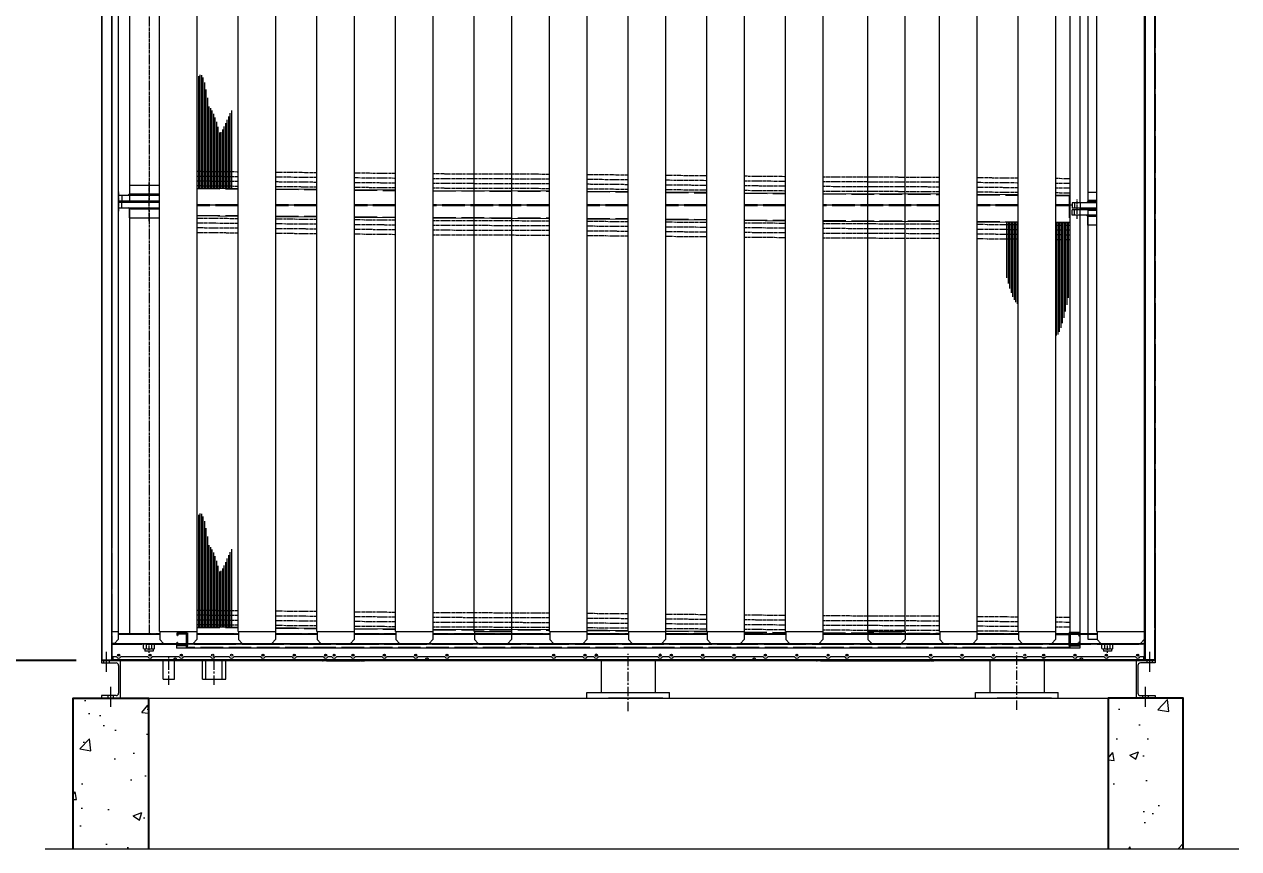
# Model space of a CAD drawing. Header units: millimetres. Extents: x -17070 to 52290, y -291348 to 40308.
# Drawn here: x 24284 to 29124, y 25245 to 28529 of the extents above; entities that cross this region are included whole.
import ezdxf

# ---------------------------------------------------------------- set-up
doc = ezdxf.new("R2010")
doc.units = ezdxf.units.MM
for name, pattern in [('CENTER', [2, 1.25, -0.25, 0.25, -0.25]), ('CENTERX2', [4, 2.5, -0.5, 0.5, -0.5]), ('DASHED', [15, 12, -3]), ('HIDDEN', [0.375, 0.25, -0.125]), ('HIDDENX2', [0.75, 0.5, -0.25])]:
    doc.linetypes.add(name, pattern=pattern)
for name, color, linetype in [('center', 1, 'CENTER'), ('HIDD', 2, 'HIDDENX2'), ('냉각탑_기초', 23, 'Continuous')]:
    doc.layers.add(name, color=color, linetype=linetype)
doc.styles.get("Standard").update_dxf_attribs({"font": 'arial.ttf'})
doc.dimstyles.new('1.40', dxfattribs={"dimscale": 20, "dimtxt": 1.5, "dimasz": 1, "dimexe": 0.5, "dimexo": 0.5, "dimgap": 0.5, "dimtad": 1, "dimdec": 0, "dimzin": 0, "dimdsep": 46, "dimtxsty": 'Standard', "dimcen": 0, "dimclrd": 2, "dimclre": 2, "dimclrt": 3, "dimadec": 0, "dimazin": 0, "dimtfac": 1, "dimtdec": 0, "dimtmove": 0, "dimatfit": 0, "dimfxl": 1, "dimtolj": 1, "dimtzin": 0, "dimlwd": -1, "dimlwe": -1, "dimarcsym": 0})

# ---------------------------------------------------------------- blocks, each defined once
blk = doc.blocks.new('*D590')
at = {"color": 2, "transparency": 16777216}
for p, q in [((24491, 29594.6), (23792.5, 29594.6)), ((23802.5, 29474.6), (23802.5, 26114.6)), ((24491, 25994.6), (23792.5, 25994.6))]:
    blk.add_line(p, q, dxfattribs=at)
for points in [[(23782.5, 29474.6), (23822.5, 29474.6), (23802.5, 29594.6)], [(23782.5, 26114.6), (23822.5, 26114.6), (23802.5, 25994.6)]]:
    blk.add_solid(points, dxfattribs=at)
at = {"layer": 'Defpoints', "color": 0, "transparency": 16777216}
for p in [(24591, 29594.6), (23802.5, 25994.6), (24591, 25994.6)]:
    blk.add_point(p, dxfattribs=at)
at = {"color": 3, "lineweight": 20, "transparency": 16777216, "insert": (23671, 27794.6), "char_height": 140, "attachment_point": 5, "rotation": 90}
blk.add_mtext('\\A1;3600', dxfattribs=at)
blk = doc.blocks.new('435')
for p, q in [((-131382, 21088.8), (-131342, 21088.8)), ((-131382, 21088.8), (-131382, 21078.8)), ((-131380, 21078.8), (-131382, 21078.8)), ((-131380, 21086.8), (-131344, 21086.8)), ((-131380, 21086.8), (-131380, 21078.8)), ((-131344, 21086.8), (-131344, 21040.8)), ((-131342, 21088.8), (-131342, 21038.8)), ((-131342, 21088.8), (-131342, 21038.8)), ((-131382, 21038.8), (-131382, 21050.8)), ((-131382, 21050.8), (-131380, 21050.8)), ((-131342, 21038.8), (-131382, 21038.8)), ((-131380, 21040.8), (-131380, 21050.8)), ((-131344, 21040.8), (-131380, 21040.8))]:
    blk.add_line(p, q)
blk = doc.blocks.new('3')
at = {"lineweight": 20}
for p, q in [((24659.2, 26110.6), (24659.2, 29551.6)), ((24822.7, 26110.6), (24822.7, 29551.6)), ((24972.7, 26110.6), (24972.7, 29551.6)), ((25136.4, 26110.6), (25136.4, 29551.6)), ((25286.4, 26110.6), (25286.4, 29551.6)), ((25450, 26110.6), (25450, 29551.6)), ((25600, 26110.6), (25600, 29551.6)), ((25763.7, 26110.6), (25763.7, 29551.6)), ((25913.7, 26110.6), (25913.7, 29551.6)), ((26077.3, 26110.6), (26077.3, 29551.6)), ((26227.3, 26110.6), (26227.3, 29551.6)), ((26377.3, 26110.6), (26377.3, 29551.6)), ((26527.3, 26110.6), (26527.3, 29551.6)), ((26691, 26110.6), (26691, 29551.6)), ((26841, 26110.6), (26841, 29551.6)), ((27004.6, 26110.6), (27004.6, 29551.6)), ((27154.6, 26110.6), (27154.6, 29551.6)), ((27318.3, 26110.6), (27318.3, 29551.6)), ((27468.3, 26110.6), (27468.3, 29551.6)), ((27645.6, 26110.6), (27645.6, 29551.6)), ((27795.6, 26110.6), (27795.6, 29551.6)), ((27931.9, 26110.6), (27931.9, 29551.6)), ((28081.9, 26110.6), (28081.9, 29551.6)), ((28245.6, 26110.6), (28245.6, 29551.6)), ((28395.6, 26110.6), (28395.6, 29551.6)), ((28559.2, 26110.6), (28559.2, 29551.6)), ((28749, 26110.6), (28749, 29551.6)), ((24633, 25994.6), (24633, 28554.6)), ((24633, 26110.6), (24659.2, 26110.6)), ((24658.2, 26110.6), (24658.2, 26077.6)), ((24822.7, 26110.6), (24972.7, 26110.6)), ((24823.7, 26110.6), (24823.7, 26077.6)), ((24971.7, 26110.6), (24971.7, 26077.6)), ((25136.4, 26110.6), (25286.4, 26110.6)), ((25137.4, 26110.6), (25137.4, 26077.6)), ((25285.4, 26110.6), (25285.4, 26077.6)), ((25450, 26110.6), (25600, 26110.6)), ((25451, 26110.6), (25451, 26077.6)), ((25599, 26110.6), (25599, 26077.6)), ((25763.7, 26110.6), (25913.7, 26110.6)), ((25764.7, 26110.6), (25764.7, 26077.6)), ((25912.7, 26110.6), (25912.7, 26077.6)), ((26077.3, 26110.6), (26227.3, 26110.6)), ((26078.3, 26110.6), (26078.3, 26077.6)), ((26226.3, 26110.6), (26226.3, 26077.6)), ((26377.3, 26110.6), (26527.3, 26110.6)), ((26378.3, 26110.6), (26378.3, 26077.6)), ((26526.3, 26110.6), (26526.3, 26077.6)), ((26691, 26110.6), (26841, 26110.6)), ((26692, 26110.6), (26692, 26077.6)), ((26840, 26110.6), (26840, 26077.6)), ((27004.6, 26110.6), (27154.6, 26110.6)), ((27005.6, 26110.6), (27005.6, 26077.6)), ((27153.6, 26110.6), (27153.6, 26077.6)), ((27318.3, 26110.6), (27468.3, 26110.6)), ((27319.3, 26110.6), (27319.3, 26077.6)), ((27467.3, 26110.6), (27467.3, 26077.6)), ((27645.6, 26110.6), (27795.6, 26110.6)), ((27646.6, 26110.6), (27646.6, 26077.6)), ((27794.6, 26110.6), (27794.6, 26077.6)), ((27931.9, 26110.6), (28081.9, 26110.6)), ((27932.9, 26110.6), (27932.9, 26077.6)), ((28080.9, 26110.6), (28080.9, 26077.6)), ((28245.6, 26110.6), (28395.6, 26110.6)), ((28246.6, 26110.6), (28246.6, 26077.6)), ((28394.6, 26110.6), (28394.6, 26077.6)), ((28559.2, 26110.6), (28749, 26110.6)), ((28560.2, 26110.6), (28560.2, 26077.6)), ((28748, 26110.6), (28748, 26077.6)), ((24643.2, 26062.6), (24633, 26062.6)), ((24658.2, 26077.6), (24643.2, 26062.6)), ((24823.7, 26077.6), (24838.7, 26062.6)), ((24838.7, 26062.6), (24956.7, 26062.6)), ((24971.7, 26077.6), (24956.7, 26062.6)), ((25137.4, 26077.6), (25152.4, 26062.6)), ((25152.4, 26062.6), (25270.4, 26062.6)), ((25285.4, 26077.6), (25270.4, 26062.6)), ((25451, 26077.6), (25466, 26062.6)), ((25466, 26062.6), (25584, 26062.6)), ((25599, 26077.6), (25584, 26062.6)), ((25764.7, 26077.6), (25779.7, 26062.6)), ((25779.7, 26062.6), (25897.7, 26062.6)), ((25912.7, 26077.6), (25897.7, 26062.6)), ((26078.3, 26077.6), (26093.3, 26062.6)), ((26093.3, 26062.6), (26211.3, 26062.6)), ((26226.3, 26077.6), (26211.3, 26062.6)), ((26378.3, 26077.6), (26393.3, 26062.6)), ((26393.3, 26062.6), (26511.3, 26062.6)), ((26526.3, 26077.6), (26511.3, 26062.6)), ((26692, 26077.6), (26707, 26062.6)), ((26707, 26062.6), (26825, 26062.6)), ((26840, 26077.6), (26825, 26062.6)), ((27005.6, 26077.6), (27020.6, 26062.6)), ((27020.6, 26062.6), (27138.6, 26062.6)), ((27153.6, 26077.6), (27138.6, 26062.6)), ((27319.3, 26077.6), (27334.3, 26062.6)), ((27334.3, 26062.6), (27452.3, 26062.6)), ((27467.3, 26077.6), (27452.3, 26062.6)), ((27646.6, 26077.6), (27661.6, 26062.6)), ((27661.6, 26062.6), (27779.6, 26062.6)), ((27794.6, 26077.6), (27779.6, 26062.6)), ((27932.9, 26077.6), (27947.9, 26062.6)), ((27947.9, 26062.6), (28065.9, 26062.6)), ((28080.9, 26077.6), (28065.9, 26062.6)), ((28246.6, 26077.6), (28261.6, 26062.6)), ((28261.6, 26062.6), (28379.6, 26062.6)), ((28394.6, 26077.6), (28379.6, 26062.6)), ((28560.2, 26077.6), (28575.2, 26062.6)), ((28575.2, 26062.6), (28733, 26062.6)), ((28748, 26077.6), (28733, 26062.6)), ((24664, 25994.6), (24591, 25994.6)), ((24601, 25984.6), (24601, 25994.6)), ((24623, 25984.6), (24623, 25994.6)), ((24838, 25919.6), (24838, 25994.6)), ((24883, 25919.6), (24883, 25994.6)), ((24994.5, 25919.6), (24994.5, 25994.6)), ((25008, 25919.6), (25008, 25994.6)), ((25073, 25919.6), (25073, 25994.6)), ((25086.5, 25919.6), (25086.5, 25994.6)), ((28759, 25984.6), (28759, 25994.6)), ((28781, 25984.6), (28781, 25994.6)), ((24617.5, 25844.6), (24617.5, 25854.6)), ((24639.5, 25844.6), (24639.5, 25854.6)), ((28742.5, 25844.6), (28742.5, 25854.6)), ((28764.5, 25844.6), (28764.5, 25854.6)), ((24666, 25844.6), (28716, 25844.6))]:
    blk.add_line(p, q, dxfattribs=at)
at = {"lineweight": 20, "ltscale": 7.5}
for p, q in [((24703.2, 29536.6), (24703.2, 27828.3)), ((28451, 29556.6), (28451, 26046)), ((28491, 29556.6), (28491, 27818.3)), ((28523.2, 29536.6), (28523.2, 27828.3)), ((24972.7, 27876.7), (25136.4, 27875.1)), ((25286.4, 27873.6), (25450, 27872)), ((25600, 27870.5), (25763.7, 27868.9)), ((25913.7, 27867.4), (26377.3, 27865.8)), ((26527.3, 27864.3), (26691, 27862.7)), ((26841, 27861.3), (27004.6, 27859.6)), ((27154.6, 27858.2), (27318.3, 27856.5)), ((27468.3, 27855.1), (27931.9, 27853.4)), ((28081.9, 27852), (28245.6, 27850.4)), ((28395.6, 27848.9), (28451, 27848.3)), ((24703.2, 27788.3), (24703.2, 26101.6)), ((25136.4, 27808.3), (24972.7, 27808.3)), ((25450, 27808.3), (25286.4, 27808.3)), ((25450, 27808.3), (25286.4, 27808.3)), ((25763.7, 27808.3), (25600, 27808.3)), ((26377.3, 27808.3), (25913.7, 27808.3)), ((26691, 27808.3), (26527.3, 27808.3)), ((27004.6, 27808.3), (26841, 27808.3)), ((27318.3, 27808.3), (27154.6, 27808.3)), ((27318.3, 27808.3), (27154.6, 27808.3)), ((27931.9, 27808.3), (27468.3, 27808.3)), ((28245.6, 27808.3), (28081.9, 27808.3)), ((28245.6, 27808.3), (28081.9, 27808.3)), ((28461, 27808.3), (28395.6, 27808.3)), ((28461, 27808.3), (28395.6, 27808.3)), ((28491, 27796.3), (28491, 27790.3)), ((28523.2, 27828.3), (28559.2, 27828.3)), ((28523.2, 27788.3), (28523.2, 26080)), ((28523.2, 27788.3), (28559.2, 27788.3)), ((24972.7, 27766.7), (25136.4, 27765.1)), ((25286.4, 27763.6), (25450, 27762)), ((25600, 27760.5), (25763.7, 27758.9)), ((25913.7, 27757.4), (26377.3, 27755.8)), ((26527.3, 27754.3), (26691, 27752.7)), ((26841, 27751.3), (27004.6, 27749.6)), ((27154.6, 27748.2), (27318.3, 27746.5)), ((27468.3, 27745.1), (27931.9, 27743.4)), ((28081.9, 27742), (28245.6, 27740.4)), ((28395.6, 27738.9), (28451, 27738.3)), ((28491, 27768.3), (28491, 26044)), ((24972.7, 26128.4), (25136.4, 26126.8)), ((25286.4, 26125.3), (25450, 26123.7)), ((25600, 26122.2), (25763.7, 26120.6)), ((25913.7, 26119.1), (26377.3, 26117.5)), ((26527.3, 26116), (26691, 26114.4)), ((26841, 26113), (27004.6, 26111.3)), ((24759.4, 26041.6), (24759.4, 26059.6)), ((24770.3, 26041.6), (24770.3, 26059.6)), ((24791.8, 26041.6), (24791.8, 26059.6)), ((24802.6, 26041.6), (24802.6, 26059.6)), ((24891, 26062.6), (24891, 26044)), ((28491, 26044), (24891, 26044)), ((24931, 26062.6), (24931, 26046)), ((28523.2, 26080), (28560.2, 26080)), ((28579.4, 26041.6), (28579.4, 26059.6)), ((28590.3, 26041.6), (28590.3, 26059.6)), ((28611.8, 26041.6), (28611.8, 26059.6)), ((28622.6, 26041.6), (28622.6, 26059.6)), ((24764.9, 26040.6), (24764.9, 26031.1)), ((24797.2, 26031.1), (24764.9, 26031.1)), ((24797.2, 26040.6), (24797.2, 26031.1)), ((28584.9, 26040.6), (28584.9, 26031.1)), ((28617.2, 26031.1), (28584.9, 26031.1)), ((28617.2, 26040.6), (28617.2, 26031.1))]:
    blk.add_line(p, q, dxfattribs=at)
at = {"color": 1, "linetype": 'CENTER', "lineweight": 20, "ltscale": 7.5}
for p, q in [((24781, 29549.2), (24781, 27828.3)), ((24972.7, 27943.4), (25136.4, 27941.8)), ((25286.4, 27940.3), (25450, 27938.7)), ((25600, 27937.2), (25763.7, 27935.6)), ((25913.7, 27934.1), (26377.3, 27932.5)), ((26527.3, 27931), (26691, 27929.4)), ((24972.7, 27924.4), (25136.4, 27922.7)), ((24972.7, 27905.3), (25136.4, 27903.7)), ((24972.7, 27886.3), (25136.4, 27884.6)), ((25286.4, 27921.3), (25450, 27919.6)), ((25286.4, 27902.2), (25450, 27900.6)), ((25286.4, 27883.2), (25450, 27881.5)), ((25600, 27918.2), (25763.7, 27916.6)), ((25600, 27899.1), (25763.7, 27897.5)), ((25913.7, 27915.1), (26377.3, 27913.5)), ((25913.7, 27896), (26377.3, 27894.4)), ((26527.3, 27912), (26691, 27910.4)), ((26527.3, 27892.9), (26691, 27891.3)), ((26841, 27927.9), (27004.6, 27926.3)), ((26841, 27908.9), (27004.6, 27907.3)), ((26841, 27889.8), (27004.6, 27888.2)), ((27154.6, 27924.8), (27318.3, 27923.2)), ((27154.6, 27905.8), (27318.3, 27904.2)), ((27154.6, 27886.7), (27318.3, 27885.1)), ((27468.3, 27921.7), (27931.9, 27920.1)), ((27468.3, 27902.7), (27931.9, 27901.1)), ((27468.3, 27883.6), (27931.9, 27882)), ((28081.9, 27918.6), (28245.6, 27917)), ((28081.9, 27899.6), (28245.6, 27898)), ((28395.6, 27915.5), (28451.7, 27915)), ((28395.6, 27896.5), (28451.5, 27895.9)), ((25600, 27880.1), (25763.7, 27878.4)), ((25913.7, 27877), (26377.3, 27875.4)), ((26527.3, 27873.9), (26691, 27872.3)), ((26841, 27870.8), (27004.6, 27869.2)), ((27154.6, 27867.7), (27318.3, 27866.1)), ((27468.3, 27864.6), (27931.9, 27863)), ((28081.9, 27880.5), (28245.6, 27878.9)), ((28081.9, 27861.5), (28245.6, 27859.9)), ((28395.6, 27877.4), (28451.3, 27876.9)), ((28395.6, 27858.4), (28451.1, 27857.8)), ((24781, 27788.3), (24781, 26101.6)), ((24972.7, 27757.2), (25136.4, 27755.6)), ((24972.7, 27738.2), (25136.4, 27736.5)), ((25286.4, 27754.1), (25450, 27752.5)), ((25600, 27751), (25763.7, 27749.4)), ((25913.7, 27747.9), (26377.3, 27746.3)), ((26527.3, 27744.8), (26691, 27743.2)), ((26841, 27741.7), (27004.6, 27740.1)), ((27154.6, 27738.6), (27318.3, 27737)), ((24972.7, 27719.1), (25136.4, 27717.5)), ((24972.7, 27700.1), (25136.4, 27698.4)), ((25286.4, 27735.1), (25450, 27733.4)), ((25286.4, 27716), (25450, 27714.4)), ((25286.4, 27697), (25450, 27695.3)), ((25600, 27732), (25763.7, 27730.3)), ((25600, 27712.9), (25763.7, 27711.3)), ((25600, 27693.9), (25763.7, 27692.2)), ((25913.7, 27728.9), (26377.3, 27727.3)), ((25913.7, 27709.8), (26377.3, 27708.2)), ((25913.7, 27690.8), (26377.3, 27689.1)), ((26527.3, 27725.8), (26691, 27724.2)), ((26527.3, 27706.7), (26691, 27705.1)), ((26841, 27722.7), (27004.6, 27721.1)), ((26841, 27703.6), (27004.6, 27702)), ((27154.6, 27719.6), (27318.3, 27718)), ((27154.6, 27700.5), (27318.3, 27698.9)), ((27468.3, 27735.5), (27931.9, 27733.9)), ((27468.3, 27716.5), (27931.9, 27714.9)), ((27468.3, 27697.4), (27931.9, 27695.8)), ((28081.9, 27732.4), (28245.6, 27730.8)), ((28081.9, 27713.4), (28245.6, 27711.8)), ((28081.9, 27694.3), (28245.6, 27692.7)), ((28395.6, 27729.3), (28450.9, 27728.8)), ((28395.6, 27710.3), (28450.7, 27709.8)), ((28395.6, 27691.2), (28450.5, 27690.7)), ((26527.3, 27687.7), (26691, 27686.1)), ((26841, 27684.6), (27004.6, 27683)), ((27154.6, 27681.5), (27318.3, 27679.9)), ((27468.3, 27678.4), (27931.9, 27676.8)), ((28081.9, 27675.3), (28245.6, 27673.7)), ((28395.6, 27672.2), (28450.3, 27671.7)), ((24972.7, 26195.1), (25136.4, 26193.5)), ((25286.4, 26192), (25450, 26190.4)), ((25600, 26188.9), (25763.7, 26187.3)), ((24972.7, 26176.1), (25136.4, 26174.4)), ((24972.7, 26157), (25136.4, 26155.4)), ((25286.4, 26173), (25450, 26171.3)), ((25286.4, 26153.9), (25450, 26152.3)), ((25600, 26169.9), (25763.7, 26168.3)), ((25600, 26150.8), (25763.7, 26149.2)), ((25913.7, 26185.8), (26377.3, 26184.2)), ((25913.7, 26166.8), (26377.3, 26165.2)), ((25913.7, 26147.7), (26377.3, 26146.1)), ((26527.3, 26182.7), (26691, 26181.1)), ((26527.3, 26163.7), (26691, 26162.1)), ((26527.3, 26144.6), (26691, 26143)), ((26841, 26179.6), (27004.6, 26178)), ((26841, 26160.6), (27004.6, 26159)), ((26841, 26141.5), (27004.6, 26139.9)), ((27154.6, 26176.5), (27318.3, 26174.9)), ((27154.6, 26157.5), (27318.3, 26155.9)), ((27468.3, 26173.4), (27931.9, 26171.8)), ((27468.3, 26154.4), (27931.9, 26152.8)), ((28081.9, 26170.3), (28245.6, 26168.7)), ((28081.9, 26151.3), (28245.6, 26149.7)), ((28395.6, 26167.2), (28451.7, 26166.7)), ((28395.6, 26148.2), (28451.5, 26147.6)), ((24972.7, 26138), (25136.4, 26136.3)), ((25286.4, 26134.9), (25450, 26133.2)), ((25600, 26131.8), (25763.7, 26130.1)), ((25913.7, 26128.7), (26377.3, 26127.1)), ((26527.3, 26125.6), (26691, 26124)), ((26841, 26122.5), (27004.6, 26120.9)), ((27154.6, 26138.4), (27318.3, 26136.8)), ((27154.6, 26119.4), (27318.3, 26117.8)), ((27468.3, 26135.3), (27931.9, 26133.7)), ((27468.3, 26116.3), (27931.9, 26114.7)), ((28081.9, 26132.2), (28245.6, 26130.6)), ((28081.9, 26113.2), (28245.6, 26111.6)), ((28395.6, 26129.1), (28451.3, 26128.6)), ((24781, 26025.3), (24781, 26059.6)), ((28601, 26025.3), (28601, 26059.6))]:
    blk.add_line(p, q, dxfattribs=at)
at = {"color": 7, "lineweight": 20}
for p, q in [((28749, 26499.4), (28749, 29421.6)), ((24633, 29358), (24633, 26499.4)), ((24668.6, 25994.6), (28713.4, 25994.6)), ((26582.7, 25994.6), (26582.7, 25866.6)), ((26799, 25994.6), (26799, 25866.6)), ((28132.3, 25994.6), (28132.3, 25866.6)), ((28348.6, 25994.6), (28348.6, 25866.6)), ((24838, 25919.6), (24883, 25919.6)), ((24994.5, 25919.6), (25086.5, 25919.6)), ((26525.9, 25866.6), (26855.9, 25866.6)), ((26525.9, 25844.6), (26525.9, 25866.6)), ((26855.9, 25844.6), (26855.9, 25866.6)), ((28075.4, 25866.6), (28405.4, 25866.6)), ((28075.4, 25844.6), (28075.4, 25866.6)), ((28405.4, 25844.6), (28405.4, 25866.6)), ((26525.9, 25844.6), (26855.9, 25844.6)), ((26829, 25844.6), (26612.7, 25844.6)), ((28075.4, 25844.6), (28405.4, 25844.6)), ((28378.6, 25844.6), (28162.3, 25844.6))]:
    blk.add_line(p, q, dxfattribs=at)
at = {"color": 7, "lineweight": 20, "ltscale": 0.441833}
blk.add_line((24591, 28526.4), (24591, 27466), dxfattribs=at)
at = {"color": 5, "lineweight": 20, "ltscale": 7.5}
for p, q in [((24979, 27877.7), (24979, 28322.9)), ((24985, 27877.7), (24985, 28328.1)), ((24991, 27877.6), (24991, 28326.6)), ((24973, 27877.8), (24973, 28312.3)), ((24997, 27877.5), (24997, 28316.8)), ((25003, 27876), (25003, 28297.4)), ((25009, 27875.9), (25009, 28269.5)), ((25015, 27875.8), (25015, 28236.4)), ((24997, 27876), (24997, 28194.8)), ((25021, 27875.7), (25021, 28201.9)), ((25027, 27875.7), (25027, 28194.4)), ((25033, 27875.6), (25033, 28185.2)), ((25039, 27875.5), (25039, 28172.9)), ((25105, 27876.2), (25105, 28174.7)), ((25111, 27876.1), (25111, 28185.8)), ((25045, 27875.4), (25045, 28157.9)), ((25051, 27875.4), (25051, 28140.2)), ((25087, 27876.4), (25087, 28134.9)), ((25093, 27876.3), (25093, 28148.6)), ((25099, 27876.3), (25099, 28162)), ((25057, 27875.3), (25057, 28120.1)), ((25063, 27875.2), (25063, 28097.9)), ((25069, 27876.6), (25069, 28099.7)), ((25075, 27876.6), (25075, 28109.7)), ((25081, 27876.5), (25081, 28121.7)), ((28199, 27741.4), (28199, 27518.7)), ((28205, 27741.3), (28205, 27496.5)), ((28211, 27741.3), (28211, 27476.4)), ((28217, 27741.2), (28217, 27458.8)), ((28223, 27741.1), (28223, 27443.7)), ((28229, 27741.1), (28229, 27431.5)), ((28235, 27741), (28235, 27422.2)), ((28241, 27740.9), (28241, 27415.9)), ((28397, 27739), (28397, 27288.6)), ((28403, 27738.9), (28403, 27293.7)), ((28409, 27738.8), (28409, 27304.3)), ((28415, 27738.8), (28415, 27319.4)), ((28421, 27738.7), (28421, 27338.3)), ((28427, 27738.6), (28427, 27360.2)), ((28433, 27738.5), (28433, 27384.6)), ((28439, 27738.5), (28439, 27411.1)), ((28445, 27738.4), (28445, 27439.3)), ((24985, 26129.4), (24985, 26579.8)), ((24991, 26129.3), (24991, 26578.3)), ((24973, 26129.5), (24973, 26564)), ((24979, 26129.4), (24979, 26574.6)), ((24997, 26127.7), (24997, 26568.5)), ((25003, 26127.7), (25003, 26549.1)), ((25009, 26127.6), (25009, 26521.2)), ((25015, 26127.5), (25015, 26488.1)), ((25021, 26127.4), (25021, 26453.6)), ((25027, 26127.4), (25027, 26446.1)), ((25033, 26127.3), (25033, 26436.9)), ((25111, 26127.8), (25111, 26437.5)), ((25027, 26128.8), (25027, 26421.1)), ((25039, 26127.2), (25039, 26424.6)), ((25045, 26127.1), (25045, 26409.6)), ((25051, 26127.1), (25051, 26391.9)), ((25087, 26128.1), (25087, 26386.6)), ((25093, 26128), (25093, 26400.3)), ((25099, 26128), (25099, 26413.7)), ((25105, 26127.9), (25105, 26426.4)), ((25057, 26127), (25057, 26371.8)), ((25063, 26126.9), (25063, 26349.6)), ((25069, 26128.3), (25069, 26351.4)), ((25075, 26128.3), (25075, 26361.4)), ((25081, 26128.2), (25081, 26373.4))]:
    blk.add_line(p, q, dxfattribs=at)
at = {"color": 0, "lineweight": 20, "ltscale": 30}
for p, q in [((24703, 27888.3), (24822.7, 27888.3)), ((24703, 27888.3), (24703, 27853.3)), ((24659.2, 27848.3), (24822.7, 27848.3)), ((24672.5, 27848.3), (24672.5, 27826.3)), ((24703, 27853.3), (24697.7, 27848.3)), ((24703, 27853.3), (24822.7, 27853.3)), ((28559.2, 27858.3), (28523, 27858.3)), ((28523, 27858.3), (28523, 27823.3)), ((24659.2, 27826.3), (24822.7, 27826.3)), ((24659.2, 27820.3), (24822.7, 27820.3)), ((24659.2, 27798.3), (24822.7, 27798.3)), ((24672.5, 27798.3), (24672.5, 27820.3)), ((24673.6, 27820.3), (24673.6, 27826.3)), ((24673.6, 27823.3), (24822.7, 27823.3)), ((24673.6, 27823.3), (24822.7, 27823.3)), ((24703, 27793.3), (24697.7, 27798.3)), ((24703, 27793.3), (24822.7, 27793.3)), ((24703, 27758.3), (24703, 27793.3)), ((28559.2, 27818.3), (28461, 27818.3)), ((28461, 27818.3), (28461, 27796.3)), ((28559.2, 27796.3), (28461, 27796.3)), ((28559.2, 27790.3), (28461, 27790.3)), ((28461, 27768.3), (28461, 27790.3)), ((28469.5, 27818.3), (28469.5, 27796.3)), ((28469.5, 27768.3), (28469.5, 27790.3)), ((28492.5, 27818.3), (28492.5, 27796.3)), ((28492.5, 27768.3), (28492.5, 27790.3)), ((28493.6, 27790.3), (28493.6, 27796.3)), ((28559.2, 27793.3), (28493.6, 27793.3)), ((28523, 27823.3), (28517.7, 27818.3)), ((28559.2, 27823.3), (28523, 27823.3)), ((24703, 27758.3), (24822.7, 27758.3)), ((28559.2, 27768.3), (28461, 27768.3)), ((28523, 27763.3), (28517.7, 27768.3)), ((28559.2, 27763.3), (28523, 27763.3)), ((28523, 27728.3), (28523, 27763.3)), ((28559.2, 27728.3), (28523, 27728.3))]:
    blk.add_line(p, q, dxfattribs=at)
at = {"color": 1, "linetype": 'CENTER', "lineweight": 20, "ltscale": 10}
for p, q in [((24781, 27744.1), (24781, 27902.6)), ((24661, 27784.1), (24661, 27862.6)), ((28481, 27754.1), (28481, 27832.6))]:
    blk.add_line(p, q, dxfattribs=at)
at = {"color": 6, "linetype": 'DASHED', "lineweight": 20, "ltscale": 7.5}
for p, q in [((24972.7, 27874.7), (25136.4, 27873.1)), ((25286.4, 27871.6), (25450, 27870)), ((25600, 27868.5), (25763.7, 27866.9)), ((25913.7, 27865.4), (26377.3, 27863.8)), ((26527.3, 27862.3), (26691, 27860.7)), ((26841, 27859.3), (27004.6, 27857.6)), ((27154.6, 27856.2), (27318.3, 27854.5)), ((27468.3, 27853.1), (27931.9, 27851.4)), ((28081.9, 27850), (28245.6, 27848.4)), ((28395.6, 27846.9), (28451, 27846.3)), ((28449, 27848.3), (28449, 27738.3)), ((25136.4, 27810.3), (24972.7, 27810.3)), ((25136.4, 27806.3), (24972.7, 27806.3)), ((25450, 27810.3), (25286.4, 27810.3)), ((25450, 27806.3), (25286.4, 27806.3)), ((25763.7, 27810.3), (25600, 27810.3)), ((25763.7, 27806.3), (25600, 27806.3)), ((26377.3, 27810.3), (25913.7, 27810.3)), ((26377.3, 27806.3), (25913.7, 27806.3)), ((26691, 27810.3), (26527.3, 27810.3)), ((26691, 27806.3), (26527.3, 27806.3)), ((27004.6, 27810.3), (26841, 27810.3)), ((27004.6, 27806.3), (26841, 27806.3)), ((27318.3, 27810.3), (27154.6, 27810.3)), ((27318.3, 27806.3), (27154.6, 27806.3)), ((27931.9, 27810.3), (27468.3, 27810.3)), ((27931.9, 27806.3), (27468.3, 27806.3)), ((28245.6, 27810.3), (28081.9, 27810.3)), ((28245.6, 27806.3), (28081.9, 27806.3)), ((28451, 27810.3), (28395.6, 27810.3)), ((28451, 27806.3), (28395.6, 27806.3)), ((24972.7, 27768.7), (25136.4, 27767.1)), ((25286.4, 27765.6), (25450, 27764)), ((25600, 27762.5), (25763.7, 27760.9)), ((25913.7, 27759.4), (26377.3, 27757.8)), ((26527.3, 27756.3), (26691, 27754.7)), ((26841, 27753.3), (27004.6, 27751.6)), ((27154.6, 27750.2), (27318.3, 27748.5)), ((27468.3, 27747.1), (27931.9, 27745.4)), ((28081.9, 27744), (28245.6, 27742.4)), ((28395.6, 27740.9), (28451, 27740.3)), ((24972.7, 26126.4), (25136.4, 26124.8)), ((25286.4, 26123.3), (25450, 26121.7)), ((25600, 26120.2), (25763.7, 26118.6)), ((25913.7, 26117.1), (26377.3, 26115.5)), ((26527.3, 26114), (26691, 26112.4)), ((26841, 26111), (27005.6, 26109.3)), ((27153.6, 26107.9), (27319.3, 26106.2)), ((27467.3, 26104.8), (27932.9, 26103.1)), ((28080.9, 26101.7), (28246.6, 26100)), ((28394.6, 26098.6), (28451, 26098)), ((28449, 26100), (28449, 26046)), ((24929, 26062.6), (24929, 26046)), ((28451, 26046), (24929, 26046)), ((24933, 26062.6), (24933, 26046))]:
    blk.add_line(p, q, dxfattribs=at)
at = {"color": 7, "lineweight": 20, "ltscale": 0.44375}
blk.add_line((24591, 27460.8), (24591, 26395.8), dxfattribs=at)
at = {"color": 7, "lineweight": 20, "ltscale": 0.201042}
for p, q in [((24591, 26478.8), (24591, 25996.3)), ((28791, 25996.3), (28791, 26478.8))]:
    blk.add_line(p, q, dxfattribs=at)
at = {"color": 7, "lineweight": 20, "ltscale": 0.2055}
for p, q in [((24633, 25998), (24633, 26491.2)), ((28749, 25998), (28749, 26491.2))]:
    blk.add_line(p, q, dxfattribs=at)
at = {"color": 7, "lineweight": 20, "ltscale": 0.044866}
for p, q in [((28791, 26308), (28791, 26200.3)), ((28791, 26183), (28791, 26075.3))]:
    blk.add_line(p, q, dxfattribs=at)
at = {"color": 7, "lineweight": 20, "ltscale": 0.003608}
for p, q in [((28791, 26200.3), (28791, 26191.6)), ((28791, 26183), (28791, 26191.6)), ((28791, 26075.3), (28791, 26066.6)), ((28791, 26058), (28791, 26066.6)), ((28791, 26025.3), (28791, 26016.6)), ((28791, 26008), (28791, 26016.6))]:
    blk.add_line(p, q, dxfattribs=at)
at = {"color": 7, "lineweight": 20, "ltscale": 0.000834318}
for p, q in [((28791, 26124.6), (28791, 26124.6)), ((28791, 26014.6), (28791, 26014.6))]:
    blk.add_line(p, q, dxfattribs=at)
at = {"color": 7, "lineweight": 20, "ltscale": 0.000834992}
blk.add_line((28791, 26121.4), (28791, 26121.4), dxfattribs=at)
at = {"color": 7, "lineweight": 20, "ltscale": 0.013616}
blk.add_line((28791, 26058), (28791, 26025.3), dxfattribs=at)
at = {"color": 7, "lineweight": 20, "ltscale": 0.008333}
for p, q in [((24591, 25994.6), (24591, 25984.6)), ((28791, 25994.6), (28791, 25984.6))]:
    blk.add_line(p, q, dxfattribs=at)
at = {"color": 7, "lineweight": 20, "ltscale": 0.125}
for p, q in [((24666, 25994.6), (24591, 25994.6)), ((28716, 25994.6), (28791, 25994.6)), ((24591, 25844.6), (24666, 25844.6)), ((28791, 25844.6), (28716, 25844.6))]:
    blk.add_line(p, q, dxfattribs=at)
at = {"color": 7, "lineweight": 20, "ltscale": 0.280701}
blk.add_line((24592.4, 25994.6), (24627.6, 25994.6), dxfattribs=at)
at = {"color": 7, "lineweight": 20, "ltscale": 0.01525}
for p, q in [((24629.6, 25994.6), (24593, 25994.6)), ((28789, 25994.6), (28752.4, 25994.6))]:
    blk.add_line(p, q, dxfattribs=at)
at = {"color": 1, "linetype": 'CENTERX2', "lineweight": 20, "ltscale": 50}
for p, q in [((24612, 25949.6), (24612, 26029.6)), ((28770, 25949.6), (28770, 26029.6)), ((24628.5, 25809.6), (24628.5, 25889.6)), ((28753.5, 25809.6), (28753.5, 25889.6))]:
    blk.add_line(p, q, dxfattribs=at)
at = {"color": 7, "lineweight": 20, "ltscale": 0.002932}
blk.add_line((24629.7, 25994.6), (24636.7, 25994.6), dxfattribs=at)
at = {"color": 7, "lineweight": 20, "ltscale": 2.38284e-05}
blk.add_line((24633, 25998), (24633, 25998), dxfattribs=at)
at = {"color": 7, "lineweight": 20, "ltscale": 0.000708333}
for p, q in [((24636.7, 25997.5), (24635, 25997.5)), ((24636.7, 25996.6), (24635, 25996.6)), ((28745.3, 25997.5), (28747, 25997.5)), ((28745.3, 25996.6), (28747, 25996.6))]:
    blk.add_line(p, q, dxfattribs=at)
at = {"color": 7, "lineweight": 20, "ltscale": 0.000375}
for p, q in [((24635, 25997.5), (24635, 25996.6)), ((28747, 25997.5), (28747, 25996.6)), ((28747, 25997.5), (28747, 25996.6)), ((28747, 25997.5), (28747, 25996.6)), ((28747, 25997.5), (28747, 25996.6)), ((28747, 25997.5), (28747, 25996.6)), ((28747, 25997.5), (28747, 25996.6))]:
    blk.add_line(p, q, dxfattribs=at)
at = {"color": 7, "lineweight": 20, "ltscale": 0.004833}
for p, q in [((24636.7, 26009.6), (24636.7, 25998)), ((28745.3, 26009.6), (28745.3, 25998)), ((25486.5, 25992.6), (25474.9, 25992.6)), ((25626.5, 25992.6), (25638.1, 25992.6)), ((27455.5, 25992.6), (27443.9, 25992.6)), ((27895.5, 25992.6), (27907.1, 25992.6))]:
    blk.add_line(p, q, dxfattribs=at)
at = {"color": 7, "lineweight": 20, "ltscale": 0.005987}
for p, q in [((24651.1, 26009.6), (24636.7, 26009.6)), ((28745.3, 26009.6), (28730.9, 26009.6))]:
    blk.add_line(p, q, dxfattribs=at)
at = {"color": 7, "lineweight": 20, "ltscale": 0.100609}
for p, q in [((24636.7, 25998), (24878.2, 25998)), ((28503.8, 25998), (28745.3, 25998))]:
    blk.add_line(p, q, dxfattribs=at)
at = {"color": 7, "lineweight": 20, "ltscale": 0.001417}
for p, q in [((24636.7, 25994.6), (24636.7, 25998)), ((28745.3, 25994.6), (28745.3, 25998))]:
    blk.add_line(p, q, dxfattribs=at)
at = {"color": 7, "lineweight": 20, "ltscale": 0.100651}
for p, q in [((24636.7, 25994.6), (24878.3, 25994.6)), ((28503.7, 25994.6), (28745.3, 25994.6))]:
    blk.add_line(p, q, dxfattribs=at)
at = {"color": 7, "lineweight": 20, "ltscale": 0.004083}
for p, q in [((24658.8, 25994.6), (24668.6, 25994.6)), ((28713.4, 25994.6), (28723.2, 25994.6))]:
    blk.add_line(p, q, dxfattribs=at)
at = {"lineweight": 20, "ltscale": 25}
for p, q in [((24666, 25994.6), (24666, 25844.6)), ((28716, 25994.6), (28716, 25844.6))]:
    blk.add_line(p, q, dxfattribs=at)
at = {"color": 7, "lineweight": 20, "ltscale": 0.044641}
for p, q in [((24776.1, 26009.6), (24668.9, 26009.6)), ((24901.1, 26009.6), (24793.9, 26009.6)), ((25026.1, 26009.6), (24918.9, 26009.6)), ((25226.1, 26009.6), (25118.9, 26009.6)), ((25351.1, 26009.6), (25243.9, 26009.6)), ((25476.1, 26009.6), (25368.9, 26009.6)), ((25710.1, 26009.6), (25602.9, 26009.6)), ((25835.1, 26009.6), (25727.9, 26009.6)), ((25960.1, 26009.6), (25852.9, 26009.6)), ((26385.1, 26009.6), (25977.9, 26009.6)), ((26510.1, 26009.6), (26402.9, 26009.6)), ((26979.1, 26009.6), (26871.9, 26009.6)), ((27104.1, 26009.6), (26996.9, 26009.6)), ((27229.1, 26009.6), (27121.9, 26009.6)), ((27354.1, 26009.6), (27246.9, 26009.6)), ((27479.1, 26009.6), (27371.9, 26009.6)), ((28013.1, 26009.6), (27905.9, 26009.6)), ((28138.1, 26009.6), (28030.9, 26009.6)), ((28263.1, 26009.6), (28155.9, 26009.6)), ((28463.1, 26009.6), (28355.9, 26009.6)), ((28588.1, 26009.6), (28480.9, 26009.6)), ((28713.1, 26009.6), (28605.9, 26009.6))]:
    blk.add_line(p, q, dxfattribs=at)
at = {"color": 7, "lineweight": 20, "ltscale": 0.005698}
for p, q in [((24878.2, 25998), (24891.8, 25998)), ((25882.2, 25998), (25895.8, 25998)), ((27186.2, 25998), (27199.8, 25998)), ((28490.2, 25998), (28503.8, 25998))]:
    blk.add_line(p, q, dxfattribs=at)
at = {"color": 7, "lineweight": 20, "ltscale": 0.000833333}
for p, q in [((24878.3, 25996.6), (24878.3, 25994.6)), ((24891.7, 25996.6), (24891.7, 25994.6)), ((25486.5, 25992.6), (25486.5, 25994.6)), ((25626.5, 25992.6), (25626.5, 25994.6)), ((25882.3, 25996.6), (25882.3, 25994.6)), ((25895.7, 25996.6), (25895.7, 25994.6)), ((27186.3, 25996.6), (27186.3, 25994.6)), ((27199.7, 25996.6), (27199.7, 25994.6)), ((27455.5, 25992.6), (27455.5, 25994.6)), ((27895.5, 25992.6), (27895.5, 25994.6)), ((28490.3, 25996.6), (28490.3, 25994.6)), ((28503.7, 25996.6), (28503.7, 25994.6))]:
    blk.add_line(p, q, dxfattribs=at)
at = {"color": 7, "lineweight": 20, "ltscale": 0.005614}
for p, q in [((24878.3, 25996.6), (24891.7, 25996.6)), ((24878.3, 25994.6), (24891.7, 25994.6)), ((25882.3, 25996.6), (25895.7, 25996.6)), ((25882.3, 25994.6), (25895.7, 25994.6)), ((27186.3, 25996.6), (27199.7, 25996.6)), ((27186.3, 25994.6), (27199.7, 25994.6)), ((28490.3, 25996.6), (28503.7, 25996.6)), ((28490.3, 25994.6), (28503.7, 25994.6))]:
    blk.add_line(p, q, dxfattribs=at)
at = {"color": 7, "lineweight": 20, "ltscale": 0.412719}
for p, q in [((24891.7, 25994.6), (25882.3, 25994.6)), ((27199.7, 25994.6), (28490.3, 25994.6))]:
    blk.add_line(p, q, dxfattribs=at)
at = {"color": 7, "lineweight": 20, "ltscale": 0.412635}
for p, q in [((24891.8, 25998), (25882.2, 25998)), ((27199.8, 25998), (28490.2, 25998))]:
    blk.add_line(p, q, dxfattribs=at)
at = {"color": 7, "lineweight": 20, "ltscale": 0.023808}
for p, q in [((25101.1, 26009.6), (25043.9, 26009.6)), ((25585.1, 26009.6), (25527.9, 26009.6)), ((27554.1, 26009.6), (27496.9, 26009.6)), ((28338.1, 26009.6), (28280.9, 26009.6))]:
    blk.add_line(p, q, dxfattribs=at)
at = {"color": 7, "lineweight": 20, "ltscale": 0.000833651}
for p, q in [((25488.5, 25992.6), (25488.5, 25994.6)), ((25624.5, 25992.6), (25624.5, 25994.6)), ((27457.5, 25992.6), (27457.5, 25994.6)), ((27893.5, 25992.6), (27893.5, 25994.6))]:
    blk.add_line(p, q, dxfattribs=at)
at = {"color": 7, "lineweight": 20, "ltscale": 0.006725}
for p, q in [((25510.1, 26009.6), (25493.9, 26009.6)), ((27888.1, 26009.6), (27571.9, 26009.6))]:
    blk.add_line(p, q, dxfattribs=at)
at = {"color": 7, "lineweight": 20, "ltscale": 0.17433}
for p, q in [((25895.7, 25994.6), (26614.1, 25994.6)), ((26767.9, 25994.6), (27186.3, 25994.6))]:
    blk.add_line(p, q, dxfattribs=at)
at = {"color": 7, "lineweight": 20, "ltscale": 0.171731}
blk.add_line((25895.8, 25998), (27186.3, 25998), dxfattribs=at)
at = {"color": 7, "lineweight": 20, "ltscale": 0.0111}
for p, q in [((26554.6, 26009.6), (26527.9, 26009.6)), ((26854.1, 26009.6), (26827.4, 26009.6))]:
    blk.add_line(p, q, dxfattribs=at)
at = {"color": 7, "lineweight": 20, "ltscale": 1.93507e-05}
for p, q in [((26563.5, 26004.1), (26563.5, 26004.1)), ((26818.5, 26004.1), (26818.5, 26004.1))]:
    blk.add_line(p, q, dxfattribs=at)
at = {"color": 7, "lineweight": 20, "ltscale": 0.007604}
blk.add_line((26809.6, 26009.6), (26572.4, 26009.6), dxfattribs=at)
at = {"color": 7, "lineweight": 20, "ltscale": 0.00439}
for p, q in [((28277.3, 26005.6), (28266.7, 26005.6)), ((28352.3, 26005.6), (28341.7, 26005.6))]:
    blk.add_line(p, q, dxfattribs=at)
at = {"color": 7, "lineweight": 20, "ltscale": 0.026917}
blk.add_line((28787.8, 25994.6), (28723.2, 25994.6), dxfattribs=at)
at = {"color": 7, "lineweight": 20, "ltscale": 0.002958}
blk.add_line((28752.4, 25994.6), (28745.3, 25994.6), dxfattribs=at)
at = {"color": 7, "lineweight": 20, "ltscale": 0.000837582}
blk.add_line((28747, 25997.8), (28749, 25997.8), dxfattribs=at)
at = {"color": 7, "lineweight": 20, "ltscale": 0.000374986}
blk.add_line((28747, 25996.6), (28747, 25997.5), dxfattribs=at)
at = {"color": 7, "lineweight": 20, "ltscale": 0.001168}
blk.add_line((28791, 26009.6), (28791, 26006.8), dxfattribs=at)
at = {"color": 7, "lineweight": 20, "ltscale": 0.00485}
blk.add_line((28791, 26008), (28791, 25996.3), dxfattribs=at)
at = {"color": 7, "lineweight": 20, "ltscale": 0.003775}
blk.add_line((28791, 25998), (28791, 26007.1), dxfattribs=at)
at = {"color": 7, "lineweight": 20, "ltscale": 0.05125}
for p, q in [((24591, 25984.6), (24649.5, 25984.6)), ((28791, 25984.6), (28732.5, 25984.6)), ((24649.5, 25854.6), (24591, 25854.6)), ((28732.5, 25854.6), (28791, 25854.6))]:
    blk.add_line(p, q, dxfattribs=at)
at = {"color": 7, "lineweight": 20, "ltscale": 0.091667}
for p, q in [((24659.5, 25974.6), (24659.5, 25864.6)), ((28722.5, 25974.6), (28722.5, 25864.6))]:
    blk.add_line(p, q, dxfattribs=at)
at = {"color": 7, "lineweight": 20, "ltscale": 0.056667}
for p, q in [((25488.5, 25992.6), (25624.5, 25992.6)), ((27457.5, 25992.6), (27893.5, 25992.6))]:
    blk.add_line(p, q, dxfattribs=at)
at = {"color": 7, "lineweight": 20, "ltscale": 0.0625}
for p, q in [((24591, 25854.6), (24591, 25844.6)), ((28791, 25854.6), (28791, 25844.6))]:
    blk.add_line(p, q, dxfattribs=at)
at = {"color": 7, "lineweight": 20}
for centre, radius in [((24660, 26015.6), 4.5), ((24660, 26015.6), 3), ((24785, 26015.6), 4.5), ((24785, 26015.6), 3), ((24910, 26015.6), 4.5), ((24910, 26015.6), 3), ((25035, 26015.6), 4.5), ((25110, 26015.6), 4.5), ((25235, 26015.6), 4.5), ((25235, 26015.6), 3), ((25360, 26015.6), 4.5), ((25360, 26015.6), 3), ((25485, 26015.6), 4.5), ((25485, 26015.6), 3), ((25519, 26015.6), 4.5), ((25519, 26015.6), 3), ((25594, 26015.6), 4.5), ((25594, 26015.6), 3), ((25719, 26015.6), 4.5), ((25719, 26015.6), 3), ((25844, 26015.6), 4.5), ((25844, 26015.6), 3), ((25969, 26015.6), 4.5), ((25969, 26015.6), 3), ((26394, 26015.6), 4.5), ((26394, 26015.6), 3), ((26519, 26015.6), 4.5), ((26519, 26015.6), 3), ((26563.5, 26015.1), 4.5), ((26563.5, 26015.6), 3), ((26818.5, 26015.1), 4.5), ((26818.5, 26015.6), 3), ((26863, 26015.6), 4.5), ((26863, 26015.6), 3), ((26988, 26015.6), 4.5), ((26988, 26015.6), 3), ((27113, 26015.6), 4.5), ((27113, 26015.6), 3), ((27238, 26015.6), 4.5), ((27238, 26015.6), 3), ((27363, 26015.6), 4.5), ((27363, 26015.6), 3), ((27488, 26015.6), 4.5), ((27488, 26015.6), 3), ((27563, 26015.6), 4.5), ((27563, 26015.6), 3), ((27897, 26015.6), 4.5), ((27897, 26015.6), 3), ((28022, 26015.6), 4.5), ((28022, 26015.6), 3), ((28147, 26015.6), 4.5), ((28147, 26015.6), 3), ((28272, 26015.6), 4.5), ((28347, 26015.6), 4.5), ((28347, 26015.6), 3), ((28472, 26015.6), 4.5), ((28472, 26015.6), 3), ((28597, 26015.6), 4.5), ((28597, 26015.6), 3), ((28722, 26015.6), 4.5), ((28722, 26015.6), 3)]:
    blk.add_circle(centre, radius, dxfattribs=at)
for centre, radius, start, end in [((28787.8, 26139.4), 5.2, 52.0246, 52.0532), ((24638.4, 25998), 3.4, 204.3161, 239.9997), ((24660, 26014.1), 10, 206.7437, 333.2563), ((24785, 26014.1), 10, 206.7437, 333.2563), ((24894.6, 25995.7), 16.6, 171.9124, 179.4428), ((24885, 25996.5), 7, 12.3734, 167.6266), ((24875.4, 25995.7), 16.6, 0.5572, 8.0877), ((24910, 26014.1), 10, 206.7437, 333.2563), ((25035, 26014.1), 10, 206.7437, 333.2563), ((25110, 26014.1), 10, 206.7437, 333.2563), ((25235, 26014.1), 10, 206.7437, 333.2563), ((25360, 26014.1), 10, 206.7437, 333.2563), ((25474.9, 25996), 3.4, 204.3017, 270), ((25474.9, 25996), 1.4, 268.112, 270), ((25485, 26014.1), 10, 206.7437, 333.2563), ((25519, 26014.1), 10, 206.7437, 333.2563), ((25594, 26014.1), 10, 206.7437, 333.2563), ((25638.1, 25996), 3.4, 270, 335.6983), ((25638.1, 25996), 1.4, 270, 271.888), ((25719, 26014.1), 10, 206.7437, 333.2563), ((25844, 26014.1), 10, 206.7437, 333.2563), ((25898.6, 25995.7), 16.6, 171.9124, 179.4428), ((25889, 25996.5), 7, 12.3734, 167.6266), ((25879.4, 25995.7), 16.6, 0.5572, 8.0877), ((25969, 26014.1), 10, 206.7437, 333.2563), ((26394, 26014.1), 10, 206.7437, 333.2563), ((26519, 26014.1), 10, 206.7437, 333.2563), ((26563.5, 26014.1), 10, 206.7437, 333.2563), ((26563.5, 26014.6), 4.5, 3.185, 176.8155), ((26818.5, 26014.1), 10, 206.7437, 333.2563), ((26818.5, 26014.6), 4.5, 3.185, 176.8155), ((26863, 26014.1), 10, 206.7437, 333.2563), ((26988, 26014.1), 10, 206.7437, 333.2563), ((27113, 26014.1), 10, 206.7437, 333.2563), ((27202.6, 25995.7), 16.6, 171.9124, 179.4428), ((27193, 25996.5), 7, 12.3734, 167.6266), ((27183.4, 25995.7), 16.6, 0.5572, 8.0877), ((27238, 26014.1), 10, 206.7437, 333.2563), ((27363, 26014.1), 10, 206.7437, 333.2563), ((27443.9, 25996), 3.4, 204.3017, 270), ((27443.9, 25996), 1.4, 268.112, 270), ((27488, 26014.1), 10, 206.7437, 333.2563), ((27563, 26014.1), 10, 206.7437, 333.2563), ((27897, 26014.1), 10, 206.7437, 333.2563), ((27907.1, 25996), 3.4, 270, 335.6983), ((27907.1, 25996), 1.4, 270, 271.888), ((28022, 26014.1), 10, 206.7437, 333.2563), ((28147, 26014.1), 10, 206.7437, 333.2563), ((28272, 26014.1), 10, 206.7437, 333.2563), ((28347, 26014.1), 10, 206.7437, 333.2563), ((28472, 26014.1), 10, 206.7437, 333.2563), ((28506.6, 25995.7), 16.6, 171.9124, 179.4428), ((28497, 25996.5), 7, 12.3734, 167.6266), ((28487.4, 25995.7), 16.6, 0.5572, 8.0877), ((28597, 26014.1), 10, 206.7437, 333.2563), ((28722, 26014.1), 10, 206.7437, 333.2563), ((28743.6, 25998), 3.4, 299.9991, 335.6839), ((24649.5, 25974.6), 10, 0, 90), ((28732.5, 25974.6), 10, 90, 180), ((24649.5, 25864.6), 10, 270, 0), ((28732.5, 25864.6), 10, 180, 270)]:
    blk.add_arc(centre, radius, start, end, dxfattribs=at)
at = {"lineweight": 20, "ltscale": 7.5}
for centre in [(24764.9, 26041.6), (24775.7, 26041.6), (24786.4, 26041.6), (24797.2, 26041.6), (28584.9, 26041.6), (28595.7, 26041.6), (28606.4, 26041.6), (28617.2, 26041.6)]:
    blk.add_ellipse(centre, major_axis=(5.4, 0), ratio=0.200221, start_param=3.141593, end_param=6.283185, dxfattribs=at)
at = {"color": 7, "lineweight": 20}
for points in [[(24878.3, 25996.6), (24878.2, 25996.6), (24878.1, 25996.6), (24878.1, 25996.7), (24878.1, 25996.7), (24878, 25996.8)], [(24892, 25996.8), (24891.9, 25996.7), (24891.9, 25996.7), (24891.9, 25996.6), (24891.8, 25996.6), (24891.7, 25996.6)], [(25882.3, 25996.6), (25882.2, 25996.6), (25882.1, 25996.6), (25882.1, 25996.7), (25882.1, 25996.7), (25882, 25996.8)], [(25896, 25996.8), (25895.9, 25996.7), (25895.9, 25996.7), (25895.9, 25996.6), (25895.8, 25996.6), (25895.7, 25996.6)], [(27186.3, 25996.6), (27186.2, 25996.6), (27186.1, 25996.6), (27186.1, 25996.7), (27186.1, 25996.7), (27186, 25996.8)], [(27200, 25996.8), (27199.9, 25996.7), (27199.9, 25996.7), (27199.9, 25996.6), (27199.8, 25996.6), (27199.7, 25996.6)], [(28490.3, 25996.6), (28490.2, 25996.6), (28490.1, 25996.6), (28490.1, 25996.7), (28490.1, 25996.7), (28490, 25996.8)], [(28504, 25996.8), (28503.9, 25996.7), (28503.9, 25996.7), (28503.9, 25996.6), (28503.8, 25996.6), (28503.7, 25996.6)]]:
    blk.add_open_spline(points, degree=5, dxfattribs=at)
for points, knots in [([(24878.3, 25994.6), (24878.2, 25994.6), (24878.1, 25994.7), (24878.1, 25994.8), (24878, 25995), (24878, 25995.4), (24878, 25995.5), (24878, 25995.7), (24878, 25995.9)], [0, 0, 0, 0, 0, 0, 3.009, 3.009, 3.009, 4.870321, 4.870321, 4.870321, 4.870321, 4.870321, 4.870321]), ([(24892, 25995.9), (24892, 25995.5), (24892, 25995.2), (24892, 25994.9), (24891.9, 25994.7), (24891.8, 25994.6), (24891.8, 25994.6), (24891.8, 25994.6), (24891.7, 25994.6)], [0, 0, 0, 0, 0, 0, 3.956241, 3.956241, 3.956241, 4.866694, 4.866694, 4.866694, 4.866694, 4.866694, 4.866694]), ([(25882.3, 25994.6), (25882.2, 25994.6), (25882.1, 25994.7), (25882.1, 25994.8), (25882, 25995), (25882, 25995.4), (25882, 25995.5), (25882, 25995.7), (25882, 25995.9)], [0, 0, 0, 0, 0, 0, 3.009, 3.009, 3.009, 4.870321, 4.870321, 4.870321, 4.870321, 4.870321, 4.870321]), ([(25896, 25995.9), (25896, 25995.5), (25896, 25995.2), (25896, 25994.9), (25895.9, 25994.7), (25895.8, 25994.6), (25895.8, 25994.6), (25895.8, 25994.6), (25895.7, 25994.6)], [0, 0, 0, 0, 0, 0, 3.956241, 3.956241, 3.956241, 4.866694, 4.866694, 4.866694, 4.866694, 4.866694, 4.866694]), ([(27186.3, 25994.6), (27186.2, 25994.6), (27186.1, 25994.7), (27186.1, 25994.8), (27186, 25995), (27186, 25995.4), (27186, 25995.5), (27186, 25995.7), (27186, 25995.9)], [0, 0, 0, 0, 0, 0, 3.009, 3.009, 3.009, 4.870321, 4.870321, 4.870321, 4.870321, 4.870321, 4.870321]), ([(27200, 25995.9), (27200, 25995.5), (27200, 25995.2), (27200, 25994.9), (27199.9, 25994.7), (27199.8, 25994.6), (27199.8, 25994.6), (27199.8, 25994.6), (27199.7, 25994.6)], [0, 0, 0, 0, 0, 0, 3.956241, 3.956241, 3.956241, 4.866694, 4.866694, 4.866694, 4.866694, 4.866694, 4.866694]), ([(28490.3, 25994.6), (28490.2, 25994.6), (28490.1, 25994.7), (28490.1, 25994.8), (28490, 25995), (28490, 25995.4), (28490, 25995.5), (28490, 25995.7), (28490, 25995.9)], [0, 0, 0, 0, 0, 0, 3.009, 3.009, 3.009, 4.870321, 4.870321, 4.870321, 4.870321, 4.870321, 4.870321]), ([(28504, 25995.9), (28504, 25995.5), (28504, 25995.2), (28504, 25994.9), (28503.9, 25994.7), (28503.8, 25994.6), (28503.8, 25994.6), (28503.8, 25994.6), (28503.7, 25994.6)], [0, 0, 0, 0, 0, 0, 3.956241, 3.956241, 3.956241, 4.866694, 4.866694, 4.866694, 4.866694, 4.866694, 4.866694])]:
    blk.add_open_spline(points, degree=5, knots=knots, dxfattribs=at)
at = {"layer": 'center', "lineweight": 20}
for p, q in [((24591, 29594.6), (24591, 25994.6)), ((24633, 29594.6), (24633, 25994.6)), ((28749, 29594.6), (28749, 25994.6)), ((28791, 29594.6), (28791, 25994.6)), ((24658.2, 26101.6), (24823.7, 26101.6)), ((24971.7, 26101.6), (25137.4, 26101.6)), ((25285.4, 26101.6), (25451, 26101.6)), ((25599, 26101.6), (25764.7, 26101.6)), ((25912.7, 26101.6), (26378.3, 26101.6)), ((26526.3, 26101.6), (26692, 26101.6)), ((26840, 26101.6), (27005.6, 26101.6)), ((27153.6, 26101.6), (27319.3, 26101.6)), ((27467.3, 26101.6), (27932.9, 26101.6)), ((28080.9, 26101.6), (28246.6, 26101.6)), ((28394.6, 26101.6), (28560.2, 26101.6)), ((28748, 26101.6), (28749, 26101.6)), ((24633, 26059.6), (28749, 26059.6)), ((24591, 25994.6), (24633, 25994.6)), ((28791, 25994.6), (28749, 25994.6))]:
    blk.add_line(p, q, dxfattribs=at)
at = {"layer": 'center', "lineweight": 20, "ltscale": 30}
for p, q in [((24860.5, 25897.5), (24860.5, 26010.9)), ((25040.5, 25897.5), (25040.5, 26010.9)), ((26691, 25792.3), (26691, 26021)), ((28240.6, 25797.3), (28240.6, 26026.2))]:
    blk.add_line(p, q, dxfattribs=at)
at = {"layer": 'HIDD', "linetype": 'HIDDEN', "lineweight": 20}
for p, q in [((24593, 29592.6), (24593, 25996.6)), ((24631, 29592.6), (24631, 25996.6)), ((28751, 29592.4), (28751, 25996.6)), ((28789, 29592.4), (28789, 26121.8)), ((24658.2, 26099.6), (24823.7, 26099.6)), ((24971.7, 26099.6), (25137.4, 26099.6)), ((25285.4, 26099.6), (25451, 26099.6)), ((25599, 26099.6), (25764.7, 26099.6)), ((25912.7, 26099.6), (26378.3, 26099.6)), ((26526.3, 26099.6), (26692, 26099.6)), ((26840, 26099.6), (27005.6, 26099.6)), ((27153.6, 26099.6), (27319.3, 26099.6)), ((27467.3, 26099.6), (27932.9, 26099.6)), ((28080.9, 26099.6), (28246.6, 26099.6)), ((28394.6, 26099.6), (28560.2, 26099.6)), ((28748, 26099.6), (28749, 26099.6)), ((28789, 26117.6), (28789, 25996.6)), ((24635, 26061.6), (24635, 26062.6)), ((24635, 26061.6), (28749, 26061.6)), ((24593, 25996.6), (24631, 25996.6)), ((28789, 25996.6), (28751, 25996.6))]:
    blk.add_line(p, q, dxfattribs=at)
at = {"lineweight": 20}
blk.add_blockref('435', (156275, 5015.8), dxfattribs=at)
at = {"lineweight": 20, "xscale": -1}
blk.add_blockref('435', (-102893, 5015.8), dxfattribs=at)

msp = doc.modelspace()

# ---------------------------------------------------------------- hatches: boundary and pattern name
at = {"layer": '냉각탑_기초', "lineweight": 20, "ltscale": 30}
h = msp.add_hatch(dxfattribs=at)
h.set_pattern_fill('AR-CONC', color=256, scale=50, style=0)
h.set_pattern_definition([(50, (10149.98, 9303.3), (358.63, -31.376), [37.5, -412.5]), (355, (10149.98, 9303.3), (-69.3757, 376.096), [30, -330]), (100.4514, (10179.86, 9300.7), (289.2547, 344.72), [31.87, -350.571]), (46.1842, (10149.98, 9403.3), (533.6205, -82.7595), [56.25, -618.75]), (96.6356, (10194.44, 9396.4), (467.331, 487.059), [47.805, -525.856]), (351.1842, (10150, 9403.3), (467.331, 487.059), [45, -495]), (21, (10199.98, 9378.3), (298.4535, -201.3094), [37.5, -412.5]), (326, (10199.98, 9378.3), (121.6577, 362.575), [30, -330]), (71.4514, (10224.85, 9361.53), (420.1113, 161.265), [31.87, -350.571]), (37.5, (10149.98, 9303.3), (6.0799, 166.4469), [0, -326, 0, -335, 0, -331.25]), (7.5, (10149.98, 9303.3), (131.5348, 197.2059), [0, -191, 0, -318.5, 0, -126.25]), (327.5, (10038.48, 9303.3), (266.9112, -11.2774), [0, -125, 0, -390, 0, -517.5]), (317.5, (9988.48, 9303.3), (291.593, 50.0525), [0, -162.5, 0, -259, 0, -367.5])])
h.paths.add_polyline_path([(24778.5, 25844.6), (24478.5, 25844.6), (24478.5, 25244.6), (24778.5, 25244.6)])
h = msp.add_hatch(dxfattribs=at)
h.set_pattern_fill('AR-CONC', color=256, scale=50, style=0)
h.set_pattern_definition([(50, (11844.98, 9303.3), (358.63, -31.376), [37.5, -412.5]), (355, (11844.98, 9303.3), (-69.3757, 376.096), [30, -330]), (100.4514, (11874.86, 9300.7), (289.2547, 344.72), [31.87, -350.571]), (46.1842, (11844.98, 9403.3), (533.6205, -82.7595), [56.25, -618.75]), (96.6356, (11889.45, 9396.4), (467.331, 487.059), [47.805, -525.856]), (351.1842, (11845, 9403.3), (467.331, 487.059), [45, -495]), (21, (11894.98, 9378.3), (298.4535, -201.3094), [37.5, -412.5]), (326, (11894.98, 9378.3), (121.6577, 362.575), [30, -330]), (71.4514, (11919.85, 9361.53), (420.1113, 161.265), [31.87, -350.571]), (37.5, (11844.98, 9303.3), (6.0799, 166.4469), [0, -326, 0, -335, 0, -331.25]), (7.5, (11844.98, 9303.3), (131.5348, 197.2059), [0, -191, 0, -318.5, 0, -126.25]), (327.5, (11733.48, 9303.3), (266.9112, -11.2774), [0, -125, 0, -390, 0, -517.5]), (317.5, (11683.48, 9303.3), (291.593, 50.0525), [0, -162.5, 0, -259, 0, -367.5])])
h.paths.add_polyline_path([(28603.5, 25844.6), (28903.5, 25844.6), (28903.5, 25244.6), (28603.5, 25244.6)])

# ---------------------------------------------------------------- linework, layer by layer
msp.add_line((24366.4, 25244.6), (29124.4, 25244.6), dxfattribs=at)
at = {"layer": '냉각탑_기초', "ltscale": 30}
for points in [[(24478.5, 25244.6), (24478.5, 25844.6), (24778.5, 25844.6), (24778.5, 25244.6)], [(28903.5, 25244.6), (28903.5, 25844.6), (28603.5, 25844.6), (28603.5, 25244.6)]]:
    msp.add_lwpolyline(points, dxfattribs=at)

# ---------------------------------------------------------------- block references
msp.add_blockref('3', (0, 0))

# ---------------------------------------------------------------- dimensions: what is measured, and where the dimension line sits
at = {"lineweight": 20}
dim = msp.add_linear_dim(base=(23802.5, 25994.6), p1=(24591, 29594.6), p2=(24591, 25994.6), angle=90, dimstyle='1.40', override={"dimtxt": 7, "dimasz": 6, "dimexo": 5, "dimgap": 3}, dxfattribs=at)
dim.commit()
dim.dimension.update_dxf_attribs({"geometry": '*D590', "text_midpoint": (23671, 27794.6)})

doc.saveas('drawing.dxf')
